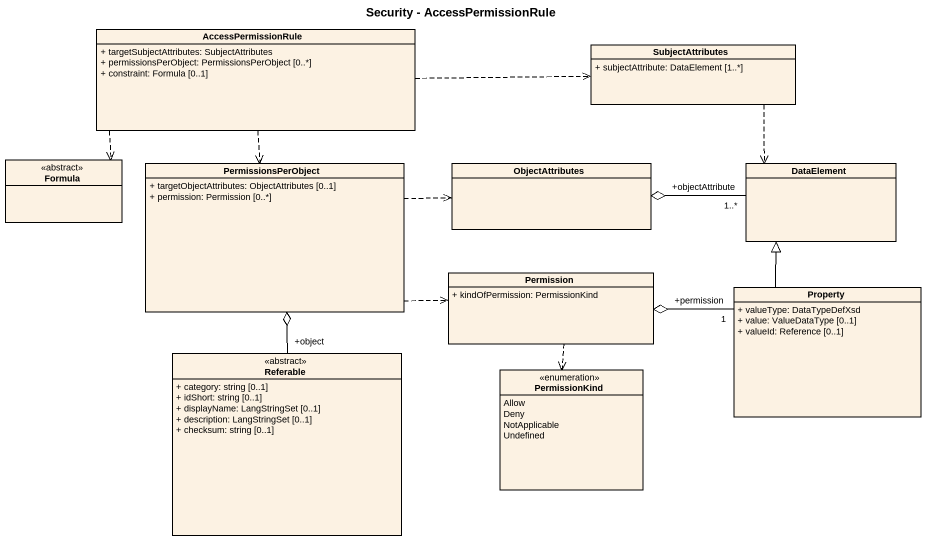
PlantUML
@startuml
title Security - AccessPermissionRule
hide circle
hide empty members
skinparam classAttributeIconSize 0
class AccessPermissionRule {
  + targetSubjectAttributes: SubjectAttributes
  + permissionsPerObject: PermissionsPerObject [0..*]
  + constraint: Formula [0..1]
}
class SubjectAttributes {
  + subjectAttribute: DataElement [1..*]
}
class Formula <<abstract>>
class PermissionsPerObject {
  + targetObjectAttributes: ObjectAttributes [0..1]
  + permission: Permission [0..*]
}
class ObjectAttributes
class DataElement
class Permission {
  + kindOfPermission: PermissionKind
}
class Property {
  + valueType: DataTypeDefXsd
  + value: ValueDataType [0..1]
  + valueId: Reference [0..1]
}
class Referable <<abstract>> {
  + category: string [0..1]
  + idShort: string [0..1]
  + displayName: LangStringSet [0..1]
  + description: LangStringSet [0..1]
  + checksum: string [0..1]
}
enum PermissionKind {
  Allow
  Deny
  NotApplicable
  Undefined
}
AccessPermissionRule .right.> SubjectAttributes
AccessPermissionRule .left.> Formula
AccessPermissionRule ..> PermissionsPerObject
SubjectAttributes ..> DataElement
PermissionsPerObject .right.> ObjectAttributes
PermissionsPerObject .right.> Permission
DataElement "+objectAttribute\n1..*" -left-o ObjectAttributes
Permission ..> PermissionKind
Property -up-|> DataElement
Property "+permission\n1" -left-o Permission
Referable "+object" -up-o PermissionsPerObject
@enduml
